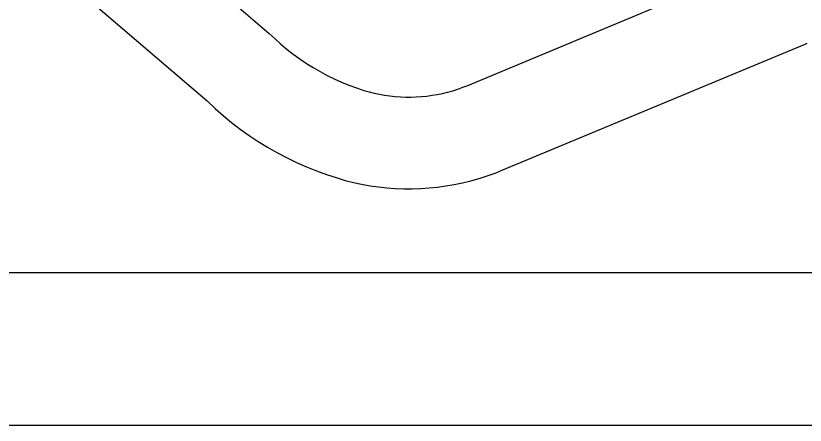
# Model space of a CAD drawing. Header units: millimetres. Extents: x 586 to 986, y -25 to 475.
# Drawn here: x 622.7 to 674.4, y -25.2 to 1.6 of the extents above; entities that cross this region are included whole.
import ezdxf

# ---------------------------------------------------------------- set-up
doc = ezdxf.new("R2010")
doc.units = ezdxf.units.MM
doc.header["$MEASUREMENT"] = 0
for name, color, linetype, true_color in [('auxiliares', 4, 'Continuous', 0x00ffff), ('corte', 1, 'Continuous', 0xff0000), ('Default', 18, 'Continuous', 0x000000)]:
    doc.layers.add(name, color=color, linetype=linetype, true_color=true_color)

msp = doc.modelspace()

# ---------------------------------------------------------------- linework, layer by layer
at = {"layer": 'auxiliares'}
for p, q in [((627.449, 2.697), (635.242, -3.972)), ((654.596, -8.494), (674.374, -0.254)), ((674.374, -0.254), (674.496, -0.205)), ((635.242, -3.972), (635.76, -4.461)), ((635.76, -4.461), (636.295, -4.933)), ((636.295, -4.933), (636.845, -5.385)), ((636.845, -5.385), (637.41, -5.819)), ((637.41, -5.819), (637.99, -6.234)), ((637.99, -6.234), (638.583, -6.628)), ((638.583, -6.628), (639.189, -7.002)), ((639.189, -7.002), (639.808, -7.356)), ((639.808, -7.356), (640.438, -7.688)), ((640.438, -7.688), (641.08, -7.998)), ((641.08, -7.998), (641.731, -8.287)), ((641.731, -8.287), (642.392, -8.553)), ((642.392, -8.553), (643.061, -8.797)), ((653.558, -8.885), (654.081, -8.699)), ((654.081, -8.699), (654.596, -8.494)), ((643.061, -8.797), (643.739, -9.018)), ((643.739, -9.018), (644.272, -9.172)), ((644.272, -9.172), (644.809, -9.307)), ((651.957, -9.334), (652.496, -9.203)), ((652.496, -9.203), (653.03, -9.053)), ((653.03, -9.053), (653.558, -8.885)), ((644.809, -9.307), (645.351, -9.424)), ((645.351, -9.424), (645.897, -9.521)), ((645.897, -9.521), (646.446, -9.6)), ((646.446, -9.6), (646.997, -9.66)), ((646.997, -9.66), (647.55, -9.7)), ((647.55, -9.7), (648.105, -9.721)), ((648.105, -9.721), (648.659, -9.724)), ((648.659, -9.724), (649.213, -9.706)), ((649.213, -9.706), (649.767, -9.67)), ((649.767, -9.67), (650.318, -9.615)), ((650.318, -9.615), (650.868, -9.54)), ((650.868, -9.54), (651.414, -9.447)), ((651.414, -9.447), (651.957, -9.334)), ((596.192, -15.195), (976.192, -15.195))]:
    msp.add_line(p, q, dxfattribs=at)
at = {"layer": 'corte', "linetype": 'Continuous', "lineweight": 25}
for p, q in [((631.351, 7.255), (639.305, 0.447)), ((652.288, -2.956), (672.066, 5.285)), ((639.305, 0.447), (639.681, 0.085)), ((639.681, 0.085), (640.068, -0.264)), ((640.068, -0.264), (640.468, -0.6)), ((640.468, -0.6), (640.879, -0.921)), ((640.879, -0.921), (641.301, -1.228)), ((641.301, -1.228), (641.733, -1.52)), ((641.733, -1.52), (642.176, -1.797)), ((642.176, -1.797), (642.627, -2.058)), ((642.627, -2.058), (643.088, -2.304)), ((643.088, -2.304), (643.557, -2.533)), ((643.557, -2.533), (644.033, -2.746)), ((644.033, -2.746), (644.517, -2.942)), ((644.517, -2.942), (645.007, -3.121)), ((651.64, -3.2), (651.966, -3.084)), ((651.966, -3.084), (652.288, -2.956)), ((645.007, -3.121), (645.503, -3.283)), ((645.503, -3.283), (645.836, -3.379)), ((645.836, -3.379), (646.172, -3.464)), ((646.172, -3.464), (646.51, -3.537)), ((646.51, -3.537), (646.852, -3.598)), ((646.852, -3.598), (647.195, -3.647)), ((649.615, -3.656), (649.958, -3.609)), ((649.958, -3.609), (650.3, -3.551)), ((650.3, -3.551), (650.639, -3.481)), ((650.639, -3.481), (650.976, -3.399)), ((650.976, -3.399), (651.31, -3.305)), ((651.31, -3.305), (651.64, -3.2)), ((647.195, -3.647), (647.539, -3.684)), ((647.539, -3.684), (647.885, -3.71)), ((647.885, -3.71), (648.231, -3.723)), ((648.231, -3.723), (648.578, -3.724)), ((648.578, -3.724), (648.924, -3.713)), ((648.924, -3.713), (649.27, -3.691)), ((649.27, -3.691), (649.615, -3.656))]:
    msp.add_line(p, q, dxfattribs=at)
at = {"layer": 'Default'}
msp.add_line((586.192, -25.195), (986.192, -25.195), dxfattribs=at)

doc.saveas('drawing.dxf')
